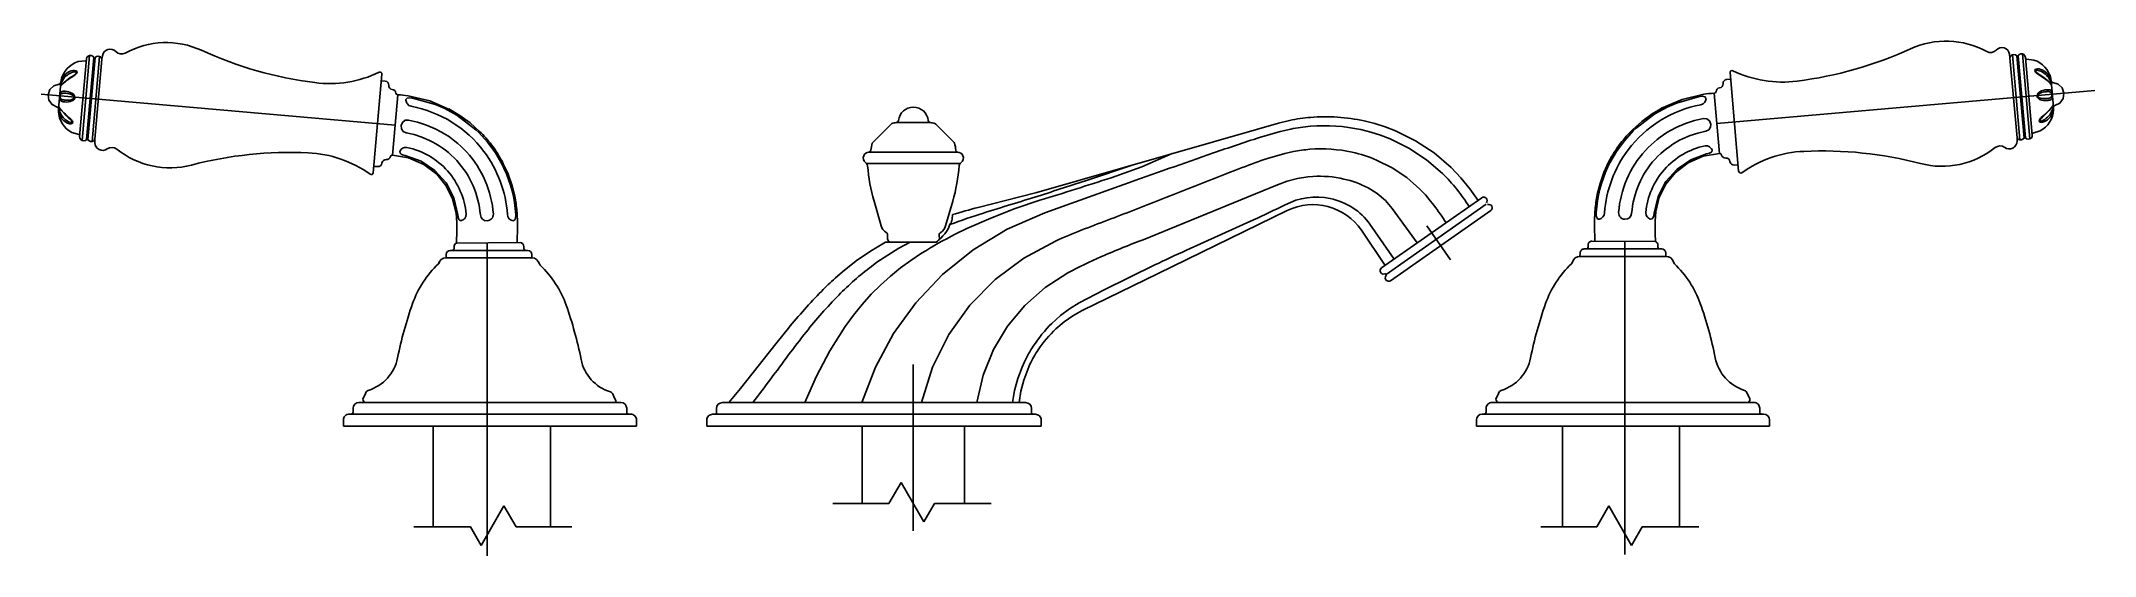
# Model space of a CAD drawing. Extents: x -1215.006 to -1214.48, y 1.005 to 1.137.
import ezdxf

# ---------------------------------------------------------------- set-up
doc = ezdxf.new("R2010")
doc.units = 0
doc.header["$LTSCALE"] = 0.2
doc.header["$MEASUREMENT"] = 0
doc.linetypes.add('AXES', pattern=[0.54, 0.3, -0.08, 0.08, -0.08])
doc.linetypes.add('CONTINU', pattern=[0])
doc.layers.get('0').update_dxf_attribs({"linetype": 'CONTINUOUS'})
doc.layers.add('DECA_EIXOS', color=5, linetype='AXES')

msp = doc.modelspace()

# ---------------------------------------------------------------- linework, layer by layer
at = {"linetype": 'CONTINU'}
for points in [[(-1214.96474, 1.13433, 0.236632), (-1214.98423, 1.13363)], [(-1214.50803, 1.13402, 0.236631), (-1214.52752, 1.13472)], [(-1214.50219, 1.13334, 0.616548), (-1214.5056, 1.1344)], [(-1214.99633, 1.13145, 0.263028), (-1215.00064, 1.12671)], [(-1214.99081, 1.13278, -0.254565), (-1214.9902, 1.13204)], [(-1214.98666, 1.13401, 0.616536), (-1214.99008, 1.13295)], [(-1214.98666, 1.13401, 0.340403), (-1214.98423, 1.13363)], [(-1214.96474, 1.13433, 0.075961), (-1214.93574, 1.12605)], [(-1214.55653, 1.12644, 0.075963), (-1214.52752, 1.13472)], [(-1214.50803, 1.13402, 0.340289), (-1214.5056, 1.1344)], [(-1214.50146, 1.13317, 0.254548), (-1214.50207, 1.13243)], [(-1214.49594, 1.13184, -0.263029), (-1214.49163, 1.1271)], [(-1215.00118, 1.12568, 0.35028), (-1215.00072, 1.1261)], [(-1214.99656, 1.12879, -0.203494), (-1214.99676, 1.1283), (-1214.99714, 1.12796), (-1214.99926, 1.12659, 0.058342), (-1215.00073, 1.12521, -0.303692), (-1215.00063, 1.12569)], [(-1214.99656, 1.12879, 0.247704), (-1214.99686, 1.12911, 0.138959), (-1214.99764, 1.12916, 0.124275), (-1214.99921, 1.12845, 0.216044), (-1215.00063, 1.12569)], [(-1215.00063, 1.12569, -0.179445), (-1214.99906, 1.12798, -0.082261), (-1214.99769, 1.12872, -0.100929), (-1214.99701, 1.12882, -0.296187), (-1214.99679, 1.12867)], [(-1214.99679, 1.12867, -0.21201), (-1214.99692, 1.12836), (-1214.99734, 1.12799, 0.022939), (-1214.9993, 1.12662), (-1215.00054, 1.12551, -0.253657), (-1215.00063, 1.12569)], [(-1214.93574, 1.12605, 0.144582), (-1214.91929, 1.12871)], [(-1214.91858, 1.12822, 0.581324), (-1214.91929, 1.12871)], [(-1214.91682, 1.12538, 0.414186), (-1214.91774, 1.12646)], [(-1214.91682, 1.12538, 0.410651), (-1214.91592, 1.1243)], [(-1214.57636, 1.12469, 0.361389), (-1214.57727, 1.12378)], [(-1214.57636, 1.12469, 0.410598), (-1214.57545, 1.12577)], [(-1214.57452, 1.12685, 0.414501), (-1214.57545, 1.12577)], [(-1214.57297, 1.1291, 0.581051), (-1214.57369, 1.12861)], [(-1214.57297, 1.1291, 0.14459), (-1214.55653, 1.12644)], [(-1214.49571, 1.12918, -0.24769), (-1214.4954, 1.1295, -0.138945), (-1214.49462, 1.12955, -0.124272), (-1214.49305, 1.12884, -0.216042), (-1214.49164, 1.12608)], [(-1214.49571, 1.12918, 0.203492), (-1214.4955, 1.12869), (-1214.49512, 1.12835), (-1214.493, 1.12698, -0.05834), (-1214.49154, 1.1256, 0.303699), (-1214.49164, 1.12608)], [(-1214.49164, 1.12608, 0.179448), (-1214.49321, 1.12837, 0.082265), (-1214.49458, 1.12911, 0.100938), (-1214.49525, 1.12921, 0.296169), (-1214.49548, 1.12906)], [(-1214.49548, 1.12906, 0.211839), (-1214.49535, 1.12875), (-1214.49492, 1.12838, -0.022932), (-1214.49296, 1.12701), (-1214.49173, 1.1259, 0.253682), (-1214.49164, 1.12608)], [(-1214.49108, 1.12607, -0.350454), (-1214.49155, 1.12649)], [(-1215.0017, 1.11981, -0.372162), (-1215.00131, 1.11928)], [(-1214.99768, 1.11595), (-1214.99773, 1.11572), (-1214.99788, 1.11558, -0.157511), (-1214.99854, 1.11554, -0.141242), (-1215.00014, 1.11648, -0.221844), (-1215.00127, 1.1198)], [(-1215.00127, 1.1198, 0.038203), (-1214.99825, 1.11661, -0.138298), (-1214.99789, 1.11606)], [(-1214.99789, 1.11606, -0.571983), (-1214.99814, 1.11584, -0.107215), (-1214.99874, 1.11603, -0.095364), (-1215.00013, 1.11716, -0.081102), (-1215.00092, 1.11843, -0.117098), (-1215.00127, 1.1198)], [(-1214.99768, 1.11595, 0.153667), (-1214.99819, 1.11674, -0.020444), (-1214.99997, 1.11836), (-1215.00127, 1.1198)], [(-1214.99712, 1.12237, -0.316028), (-1214.99787, 1.12137, -0.1221), (-1214.99974, 1.1211, -0.086233), (-1215.00055, 1.12127, -0.154255), (-1215.0009, 1.12154, -0.115217), (-1215.00101, 1.12193), (-1215.00089, 1.12266)], [(-1214.99735, 1.12239, -0.259556), (-1214.99747, 1.12199, -0.138043), (-1214.99807, 1.12168, -0.083274), (-1214.99974, 1.1216, -0.162136), (-1215.0007, 1.12191, -0.303584), (-1215.00089, 1.12266)], [(-1214.99712, 1.12237, 0.238551), (-1214.99788, 1.12335, 0.103511), (-1214.99962, 1.12384, 0.1559), (-1215.0006, 1.1237, 0.173772), (-1215.00089, 1.12328), (-1215.00089, 1.12266)], [(-1215.00089, 1.12266, -0.252859), (-1215.00055, 1.12323, -0.142606), (-1214.99946, 1.12333, -0.08582), (-1214.9979, 1.12295, -0.23789), (-1214.99735, 1.12239)], [(-1214.915, 1.12339, 0.361389), (-1214.91592, 1.1243)], [(-1214.915, 1.12339, 0.3657), (-1214.91454, 1.12294)], [(-1214.91184, 1.12268, 0.023253), (-1214.91454, 1.12294)], [(-1214.91111, 1.12), (-1214.91168, 1.12024), (-1214.91207, 1.12061, -0.130583), (-1214.91243, 1.12153)], [(-1214.8925, 1.10845, 0.186338), (-1214.91111, 1.12)], [(-1214.89057, 1.11016, 0.035817), (-1214.89358, 1.11358), (-1214.89601, 1.11574), (-1214.89866, 1.11766), (-1214.9015, 1.11933)], [(-1214.78262, 1.11979, 0.377121), (-1214.78643, 1.11637)], [(-1214.7788, 1.11637, 0.377125), (-1214.78262, 1.11979)], [(-1214.60169, 1.11055, -0.03582), (-1214.59868, 1.11397), (-1214.59625, 1.11613), (-1214.5936, 1.11805), (-1214.59076, 1.11971)], [(-1214.58116, 1.12039, 0.186338), (-1214.59977, 1.10884)], [(-1214.58116, 1.12039), (-1214.58058, 1.12063), (-1214.5802, 1.121, 0.130583), (-1214.57983, 1.12192)], [(-1214.58043, 1.12307, -0.023251), (-1214.57772, 1.12333)], [(-1214.57772, 1.12333, 0.365554), (-1214.57727, 1.12378)], [(-1214.49515, 1.12276, -0.23973), (-1214.49439, 1.12374, -0.103508), (-1214.49265, 1.12422, -0.155886), (-1214.49166, 1.12409, -0.173758), (-1214.49138, 1.12367), (-1214.49138, 1.12309)], [(-1214.49515, 1.12276, 0.31605), (-1214.49439, 1.12176, 0.122104), (-1214.49252, 1.12149, 0.086233), (-1214.49171, 1.12166, 0.154231), (-1214.49137, 1.12193, 0.115159), (-1214.49125, 1.12232), (-1214.49138, 1.12309)], [(-1214.49492, 1.12278, 0.239241), (-1214.49479, 1.12238, 0.138034), (-1214.4942, 1.12207, 0.083278), (-1214.49253, 1.12199, 0.162149), (-1214.49156, 1.1223, 0.265891), (-1214.49138, 1.12309)], [(-1214.49138, 1.12309, 0.252859), (-1214.49172, 1.12362, 0.142597), (-1214.4928, 1.12372, 0.08582), (-1214.49437, 1.12334, 0.237932), (-1214.49492, 1.12278)], [(-1214.49458, 1.11634), (-1214.49454, 1.11611), (-1214.49439, 1.11597, 0.157508), (-1214.49372, 1.11593, 0.141245), (-1214.49212, 1.11687, 0.221839), (-1214.491, 1.12019)], [(-1214.49458, 1.11634, -0.15366), (-1214.49407, 1.11713, 0.020424), (-1214.4923, 1.11875), (-1214.491, 1.12019)], [(-1214.49437, 1.11645, 0.572002), (-1214.49413, 1.11623, 0.107215), (-1214.49352, 1.11642, 0.095364), (-1214.49214, 1.11755, 0.081107), (-1214.49134, 1.11882, 0.117099), (-1214.491, 1.12019)], [(-1214.491, 1.12019, -0.038202), (-1214.49402, 1.11699, 0.138309), (-1214.49437, 1.11645)], [(-1214.49057, 1.1202, 0.372129), (-1214.49095, 1.11967)], [(-1214.99791, 1.11329, -0.262989), (-1215.00134, 1.1187)], [(-1214.9118, 1.11649), (-1214.90945, 1.11596), (-1214.90716, 1.11521), (-1214.90495, 1.11426), (-1214.90333, 1.11341, -0.077468), (-1214.89693, 1.10831, -0.167434), (-1214.89007, 1.09241)], [(-1214.78694, 1.11585, 0.039277), (-1214.78812, 1.11557)], [(-1214.78694, 1.11585, 0.378995), (-1214.78643, 1.11637)], [(-1214.7788, 1.11637, 0.335934), (-1214.77829, 1.11585)], [(-1214.77829, 1.11585, -0.039277), (-1214.77711, 1.11557)], [(-1214.64506, 1.10434), (-1214.6494, 1.10805), (-1214.65418, 1.11119), (-1214.6593, 1.11373), (-1214.66191, 1.11473), (-1214.66457, 1.11557), (-1214.66727, 1.11625, 0.075026), (-1214.681, 1.11716, 0.030909), (-1214.68636, 1.11639), (-1214.68921, 1.11571), (-1214.69485, 1.1141)], [(-1214.64727, 1.10282), (-1214.65134, 1.10631), (-1214.65582, 1.10927), (-1214.66063, 1.11165), (-1214.66308, 1.11259), (-1214.66559, 1.11338), (-1214.66813, 1.11402, 0.07498), (-1214.68104, 1.11488, 0.030904), (-1214.68608, 1.11417), (-1214.68876, 1.11353), (-1214.69406, 1.11202)], [(-1214.58046, 1.11687), (-1214.58281, 1.11635), (-1214.58511, 1.1156), (-1214.58732, 1.11465), (-1214.58894, 1.1138, 0.077469), (-1214.59533, 1.1087, 0.167433), (-1214.60219, 1.0928)], [(-1214.49435, 1.11368, 0.262984), (-1214.49092, 1.11909)], [(-1214.99271, 1.11102, 0.232451), (-1214.99202, 1.11157)], [(-1214.99202, 1.11072, 0.617383), (-1214.98884, 1.10909)], [(-1214.98638, 1.10903, 0.338536), (-1214.98884, 1.10909)], [(-1214.98638, 1.10903, 0.23787), (-1214.96731, 1.10496)], [(-1214.91397, 1.10847, -0.14146), (-1214.91332, 1.10926), (-1214.91282, 1.10948), (-1214.91218, 1.10949)], [(-1214.8934, 1.09218, 0.167692), (-1214.89943, 1.10609, 0.085432), (-1214.90569, 1.1109), (-1214.90644, 1.11128), (-1214.90836, 1.1121), (-1214.91035, 1.11274), (-1214.9124, 1.1132)], [(-1214.89703, 1.09241, 0.159656), (-1214.90178, 1.10344, 0.160062), (-1214.91218, 1.10949)], [(-1214.88434, 1.09233, 0.094591), (-1214.88735, 1.10414), (-1214.88784, 1.10513), (-1214.88954, 1.10807), (-1214.89155, 1.11081), (-1214.89382, 1.11333)], [(-1214.88402, 1.0851), (-1214.88391, 1.08921, 0.023709), (-1214.88405, 1.09319, 0.02867), (-1214.8846, 1.09701), (-1214.88532, 1.09986), (-1214.88629, 1.10263), (-1214.88752, 1.1053, 0.044314), (-1214.89057, 1.11016)], [(-1214.79397, 1.10827, 0.386883), (-1214.79349, 1.10873)], [(-1214.79313, 1.11056, 0.060241), (-1214.79349, 1.10873)], [(-1214.77175, 1.10873, 0.060237), (-1214.7721, 1.11056)], [(-1214.77175, 1.10873, 0.3856), (-1214.77136, 1.10827)], [(-1214.72879, 1.1, -0.00167), (-1214.70583, 1.10805, -0.006659), (-1214.69406, 1.11202)], [(-1214.65301, 1.09881), (-1214.65637, 1.10178), (-1214.6601, 1.10426), (-1214.66412, 1.10625, 0.044983), (-1214.67037, 1.10824, 0.07456), (-1214.68115, 1.10899, 0.030869), (-1214.68536, 1.10841), (-1214.6876, 1.10789), (-1214.69202, 1.10665)], [(-1214.60825, 1.08549), (-1214.60835, 1.08959, -0.023709), (-1214.60821, 1.09357, -0.02867), (-1214.60766, 1.0974), (-1214.60695, 1.10025), (-1214.60597, 1.10302), (-1214.60475, 1.10569, -0.044314), (-1214.60169, 1.11055)], [(-1214.60792, 1.09272, -0.094591), (-1214.60491, 1.10453), (-1214.60443, 1.10552), (-1214.60272, 1.10846), (-1214.60072, 1.1112), (-1214.59844, 1.11372)], [(-1214.59977, 1.10884, 0.144829), (-1214.60579, 1.09271)], [(-1214.59886, 1.09256, -0.167692), (-1214.59284, 1.10648, -0.085431), (-1214.58658, 1.11129), (-1214.58582, 1.11167), (-1214.5839, 1.11249), (-1214.58191, 1.11313), (-1214.57987, 1.11359)], [(-1214.59523, 1.0928, -0.159657), (-1214.59048, 1.10383, -0.160061), (-1214.58009, 1.10988)], [(-1214.57829, 1.10886, 0.141444), (-1214.57894, 1.10965), (-1214.57945, 1.10987), (-1214.58009, 1.10988)], [(-1214.52495, 1.10535, 0.237864), (-1214.50588, 1.10942)], [(-1214.50342, 1.10948, 0.338503), (-1214.50588, 1.10942)], [(-1214.50342, 1.10948, 0.616539), (-1214.50024, 1.11111)], [(-1214.49955, 1.11141, -0.232471), (-1214.50025, 1.11196)], [(-1214.93746, 1.10809, 0.075714), (-1214.96731, 1.10496)], [(-1214.92158, 1.1026, 0.1459), (-1214.93746, 1.10809)], [(-1214.91965, 1.10455, 0.410943), (-1214.91856, 1.10546)], [(-1214.91748, 1.10637, 0.410641), (-1214.91856, 1.10546)], [(-1214.91748, 1.10637, 0.365237), (-1214.91642, 1.10712)], [(-1214.9159, 1.1075, 0.364707), (-1214.91642, 1.10712)], [(-1214.9126, 1.1074), (-1214.91331, 1.10761, -0.130403), (-1214.91389, 1.10796)], [(-1214.88647, 1.09232, 0.144829), (-1214.8925, 1.10845)], [(-1214.79531, 1.10734, 0.337008), (-1214.79487, 1.10559)], [(-1214.79397, 1.10827, 0.293637), (-1214.79531, 1.10734)], [(-1214.79432, 1.10478, 0.215183), (-1214.79461, 1.10537)], [(-1214.79432, 1.10478, 0.052263), (-1214.79268, 1.09569)], [(-1214.77255, 1.09569, 0.052388), (-1214.77091, 1.10481)], [(-1214.76992, 1.10734, 0.311619), (-1214.77136, 1.10827)], [(-1214.77067, 1.10533, 0.184567), (-1214.77091, 1.10481)], [(-1214.77036, 1.10559, 0.332293), (-1214.76992, 1.10734)], [(-1214.75065, 1.097, -0.004667), (-1214.73779, 1.10116), (-1214.72667, 1.10496)], [(-1214.71644, 1.1079), (-1214.72413, 1.10454), (-1214.732, 1.10172, -0.004746), (-1214.75025, 1.09595)], [(-1214.69202, 1.10665, 0.010682), (-1214.69849, 1.1043, 0.002315), (-1214.72624, 1.09338)], [(-1214.57967, 1.10779), (-1214.57895, 1.108, 0.130417), (-1214.57837, 1.10835)], [(-1214.57585, 1.10751, 0.364793), (-1214.57637, 1.10789)], [(-1214.57585, 1.10751, 0.365083), (-1214.57479, 1.10675)], [(-1214.5737, 1.10585, 0.410611), (-1214.57479, 1.10675)], [(-1214.5737, 1.10585, 0.410599), (-1214.57262, 1.10494)], [(-1214.5548, 1.10847, 0.1459), (-1214.57069, 1.10299)], [(-1214.52495, 1.10535, 0.075715), (-1214.5548, 1.10847)], [(-1214.92158, 1.1026, 0.58137), (-1214.92079, 1.10297)], [(-1214.68947, 1.09991), (-1214.68696, 1.10081), (-1214.68438, 1.10149), (-1214.68174, 1.10193), (-1214.68042, 1.10205, -0.071692), (-1214.67249, 1.10139, -0.066144), (-1214.66626, 1.09911), (-1214.66395, 1.09768), (-1214.66187, 1.09592), (-1214.6601, 1.09385)], [(-1214.64635, 1.09018, 0.021339), (-1214.64943, 1.09467, 0.029808), (-1214.65301, 1.09881)], [(-1214.64041, 1.09434, 0.021328), (-1214.6436, 1.09876, 0.029799), (-1214.64727, 1.10282)], [(-1214.57148, 1.10336, 0.581397), (-1214.57069, 1.10299)], [(-1214.81038, 1.04418), (-1214.80739, 1.0509), (-1214.80397, 1.05744), (-1214.80003, 1.06368), (-1214.79795, 1.06653), (-1214.79574, 1.06927), (-1214.79338, 1.07189), (-1214.79101, 1.07426), (-1214.78851, 1.07651), (-1214.78591, 1.07863), (-1214.78326, 1.08057), (-1214.78052, 1.08239, -0.026148), (-1214.77189, 1.08725), (-1214.7689, 1.0887), (-1214.76281, 1.0914), (-1214.75659, 1.09382), (-1214.75025, 1.09595)], [(-1214.77327, 1.08972, -0.012416), (-1214.76466, 1.09268, -0.003542), (-1214.75065, 1.097)], [(-1214.77262, 1.09227, -0.009621), (-1214.76607, 1.09411), (-1214.7554, 1.09679), (-1214.75102, 1.09796)], [(-1214.72624, 1.09338, 0.004096), (-1214.73965, 1.08827, 0.010206), (-1214.74624, 1.08552)], [(-1214.68752, 1.09476, -0.006822), (-1214.69563, 1.09093), (-1214.71273, 1.08317, 0.004109), (-1214.72087, 1.0794)], [(-1214.68752, 1.09476, -0.177528), (-1214.67595, 1.09639, -0.091093), (-1214.67019, 1.09401, -0.096928), (-1214.66582, 1.08983)], [(-1214.668, 1.08828, 0.373012), (-1214.68699, 1.09333)], [(-1214.63603, 1.09531, 0.863397), (-1214.63722, 1.09657)], [(-1214.63492, 1.0933, 0.863339), (-1214.6357, 1.09484)], [(-1214.59269, 1.09308), (-1214.59285, 1.09059, 0.01598), (-1214.59274, 1.0854)], [(-1214.89958, 1.0927), (-1214.89942, 1.0902, -0.015977), (-1214.89953, 1.08501)], [(-1214.89865, 1.09079, -0.166179), (-1214.89899, 1.09132, -0.051408), (-1214.89916, 1.09223)], [(-1214.89703, 1.09241), (-1214.89712, 1.09178), (-1214.8974, 1.0913, -0.139495), (-1214.89826, 1.09074)], [(-1214.89168, 1.09071, -0.394474), (-1214.8934, 1.09218)], [(-1214.89168, 1.09071, 0.429785), (-1214.89007, 1.09241)], [(-1214.88511, 1.09071, -0.345352), (-1214.88647, 1.09232)], [(-1214.88479, 1.09074, 0.197187), (-1214.88443, 1.09128, 0.082199), (-1214.88434, 1.09233)], [(-1214.79086, 1.08942, 0.181122), (-1214.78961, 1.08774)], [(-1214.78923, 1.08703, 0.268699), (-1214.78961, 1.08774)], [(-1214.77677, 1.08526, 0.053263), (-1214.77454, 1.0874, 0.094461), (-1214.77327, 1.08972)], [(-1214.77562, 1.08774, 0.268738), (-1214.776, 1.08703)], [(-1214.77562, 1.08774, 0.181118), (-1214.77437, 1.08942)], [(-1214.77327, 1.08972, 0.081907), (-1214.77279, 1.09075, 0.070115), (-1214.77262, 1.09227)], [(-1214.60747, 1.09113, -0.197187), (-1214.60784, 1.09167, -0.082199), (-1214.60792, 1.09272)], [(-1214.60716, 1.0911, 0.345352), (-1214.60579, 1.09271)], [(-1214.60058, 1.0911, -0.429785), (-1214.60219, 1.0928)], [(-1214.60058, 1.0911, 0.394469), (-1214.59886, 1.09256)], [(-1214.59523, 1.0928), (-1214.59515, 1.09217), (-1214.59487, 1.09169, 0.139495), (-1214.59401, 1.09113)], [(-1214.59361, 1.09118, 0.166179), (-1214.59328, 1.09171, 0.051408), (-1214.59311, 1.09262)], [(-1214.90111, 1.0831, 0.414212), (-1214.90211, 1.0821)], [(-1214.90061, 1.0831, 0.414257), (-1214.90011, 1.0836)], [(-1214.89953, 1.08501, 0.31848), (-1214.90011, 1.0841)], [(-1214.88224, 1.0841, 0.414207), (-1214.88324, 1.0851)], [(-1214.88224, 1.0836, 0.414194), (-1214.88174, 1.0831)], [(-1214.88024, 1.0821, 0.414176), (-1214.88124, 1.0831)], [(-1214.78978, 1.08526), (-1214.79361, 1.08296), (-1214.79728, 1.08041), (-1214.80078, 1.07763), (-1214.80262, 1.07602, 0.013744), (-1214.80615, 1.07264, 0.023068), (-1214.8146, 1.06321), (-1214.81784, 1.05922), (-1214.82685, 1.04782), (-1214.82983, 1.04418)], [(-1214.82365, 1.04418, 0.003795), (-1214.81461, 1.05631, -0.007952), (-1214.81005, 1.06221, -0.026434), (-1214.80172, 1.07166, -0.036261), (-1214.79336, 1.07903), (-1214.79194, 1.08007), (-1214.78919, 1.08194), (-1214.78635, 1.08366), (-1214.78343, 1.08526)], [(-1214.78923, 1.08612, 0.414054), (-1214.78837, 1.08526)], [(-1214.77604, 1.08586, 0.076703), (-1214.7759, 1.086)], [(-1214.7759, 1.086, 0.040164), (-1214.77457, 1.08736)], [(-1214.72342, 1.08602, 0.012409), (-1214.73452, 1.08153, 0.020998), (-1214.74311, 1.07736)], [(-1214.61102, 1.08349, 0.414215), (-1214.61202, 1.08249)], [(-1214.61052, 1.08349, 0.414218), (-1214.61002, 1.08399)], [(-1214.60902, 1.08549, 0.414221), (-1214.61002, 1.08449)], [(-1214.59215, 1.08449, 0.318466), (-1214.59274, 1.0854)], [(-1214.59215, 1.08399, 0.414217), (-1214.59165, 1.08349)], [(-1214.59015, 1.08249, 0.414212), (-1214.59115, 1.08349)], [(-1214.90412, 1.07969, 0.118689), (-1214.91075, 1.06949)], [(-1214.90218, 1.08121, 0.34498), (-1214.90412, 1.07969)], [(-1214.8783, 1.07969, 0.344943), (-1214.88024, 1.08121)], [(-1214.87144, 1.0691, 0.118631), (-1214.87807, 1.0793)], [(-1214.66282, 1.07865, 0.371967), (-1214.6631, 1.07754)], [(-1214.61426, 1.07969, 0.118631), (-1214.62089, 1.06949)], [(-1214.61209, 1.0816, 0.345444), (-1214.61403, 1.08008)], [(-1214.58815, 1.08008, 0.344962), (-1214.59009, 1.0816)], [(-1214.58129, 1.06949, 0.118689), (-1214.58792, 1.07969)], [(-1214.6617, 1.07699, 0.330727), (-1214.66204, 1.0771)], [(-1214.66171, 1.07663, 0.866078), (-1214.66052, 1.07537)], [(-1214.66171, 1.07663, 0.330883), (-1214.6617, 1.07699)], [(-1214.91075, 1.06949, 0.035653), (-1214.91457, 1.05562)], [(-1214.86762, 1.05523, 0.035652), (-1214.87144, 1.0691)], [(-1214.74017, 1.06972), (-1214.74267, 1.06819), (-1214.74501, 1.06642), (-1214.74718, 1.06445, 0.053621), (-1214.75194, 1.05863, 0.032988), (-1214.75418, 1.05464), (-1214.75481, 1.05324), (-1214.75591, 1.0503), (-1214.75673, 1.04727), (-1214.75728, 1.04418)], [(-1214.75556, 1.04418), (-1214.75511, 1.04708), (-1214.75437, 1.04992), (-1214.75337, 1.05268), (-1214.75278, 1.05399, -0.035427), (-1214.75067, 1.0577, -0.057592), (-1214.74615, 1.06304), (-1214.74406, 1.06483), (-1214.74181, 1.06641), (-1214.73941, 1.06775)], [(-1214.62089, 1.06949, 0.035652), (-1214.62471, 1.05562)], [(-1214.57747, 1.05562, 0.035653), (-1214.58129, 1.06949)], [(-1214.92206, 1.04729, 0.27463), (-1214.91457, 1.05562)], [(-1214.86762, 1.05523, 0.274511), (-1214.86013, 1.0469)], [(-1214.6322, 1.04729, 0.27451), (-1214.62471, 1.05562)], [(-1214.57747, 1.05562, 0.274632), (-1214.56998, 1.04729)], [(-1214.92206, 1.04729, 0.279914), (-1214.92274, 1.04651)], [(-1214.85945, 1.04612, 0.279917), (-1214.86013, 1.0469)], [(-1214.6322, 1.04729, 0.279917), (-1214.63288, 1.04651)], [(-1214.5693, 1.04651, 0.279913), (-1214.56998, 1.04729)], [(-1214.92695, 1.04122, 0.414216), (-1214.92845, 1.03972)], [(-1214.92645, 1.04122, 0.414216), (-1214.92595, 1.04172)], [(-1214.92445, 1.04421, 0.414213), (-1214.92595, 1.04271)], [(-1214.92345, 1.0451, 0.282782), (-1214.9229, 1.04421)], [(-1214.85887, 1.04421, 0.130895), (-1214.85874, 1.04471)], [(-1214.85595, 1.04271, 0.414213), (-1214.85745, 1.04421)], [(-1214.85595, 1.04172, 0.414216), (-1214.85545, 1.04122)], [(-1214.85345, 1.03972, 0.414216), (-1214.85495, 1.04122)], [(-1214.83398, 1.04118, 0.414843), (-1214.83548, 1.03968)], [(-1214.83348, 1.04118, 0.414212), (-1214.83298, 1.04168)], [(-1214.83148, 1.04418, 0.414213), (-1214.83298, 1.04268)], [(-1214.7524, 1.04268, 0.41421), (-1214.7539, 1.04418)], [(-1214.7524, 1.04168, 0.415328), (-1214.7519, 1.04118)], [(-1214.7499, 1.03968, 0.414217), (-1214.7514, 1.04118)], [(-1214.63709, 1.04122, 0.414212), (-1214.63859, 1.03972)], [(-1214.63659, 1.04122, 0.414201), (-1214.63609, 1.04172)], [(-1214.63459, 1.04421, 0.414215), (-1214.63609, 1.04271)], [(-1214.63359, 1.0451, 0.279327), (-1214.63305, 1.04421)], [(-1214.56914, 1.04421, 0.282782), (-1214.56859, 1.0451)], [(-1214.56609, 1.04271, 0.414216), (-1214.56759, 1.04421)], [(-1214.56609, 1.04172, 0.414192), (-1214.56559, 1.04122)], [(-1214.56359, 1.03972, 0.41421), (-1214.56509, 1.04122)]]:
    msp.add_lwpolyline(points, format="xyb", dxfattribs=at)
for points in [[(-1214.99633, 1.13145), (-1214.99441, 1.13163)], [(-1214.99591, 1.11225), (-1214.99417, 1.13212)], [(-1214.99528, 1.11124), (-1214.99338, 1.13301)], [(-1214.99441, 1.13163), (-1214.99419, 1.13185)], [(-1214.99417, 1.13212), (-1214.99404, 1.13253), (-1214.99376, 1.13283), (-1214.99338, 1.13301)], [(-1214.99413, 1.11151), (-1214.99229, 1.13251)], [(-1214.9938, 1.11148), (-1214.99196, 1.13248)], [(-1214.99338, 1.13301), (-1214.99295, 1.133), (-1214.99257, 1.13282), (-1214.99229, 1.13251)], [(-1214.99271, 1.11102), (-1214.99081, 1.13278)], [(-1214.99229, 1.13254), (-1214.99213, 1.13243)], [(-1214.99202, 1.11157), (-1214.9902, 1.13204)], [(-1214.99196, 1.13248), (-1214.99163, 1.13275), (-1214.99122, 1.13285), (-1214.99081, 1.13278)], [(-1214.9902, 1.13204), (-1214.99008, 1.13295)], [(-1214.50207, 1.13243), (-1214.50219, 1.13334)], [(-1214.50025, 1.11196), (-1214.50207, 1.13243)], [(-1214.5003, 1.13287), (-1214.50064, 1.13313), (-1214.50104, 1.13324), (-1214.50146, 1.13317)], [(-1214.49955, 1.11141), (-1214.50146, 1.13317)], [(-1214.49847, 1.11187), (-1214.5003, 1.13287)], [(-1214.49997, 1.13293), (-1214.50013, 1.13282)], [(-1214.49889, 1.13339), (-1214.49932, 1.13339), (-1214.4997, 1.13321), (-1214.49997, 1.13289)], [(-1214.49813, 1.1119), (-1214.49997, 1.13289)], [(-1214.4981, 1.13251), (-1214.49823, 1.13291), (-1214.49851, 1.13322), (-1214.49889, 1.13339)], [(-1214.49698, 1.11163), (-1214.49889, 1.13339)], [(-1214.49636, 1.11264), (-1214.4981, 1.13251)], [(-1214.49786, 1.13202), (-1214.49807, 1.13223)], [(-1214.49594, 1.13184), (-1214.49786, 1.13202)], [(-1215.004, 1.12297), (-1215.00354, 1.12431), (-1215.00253, 1.12527), (-1215.00118, 1.12568)], [(-1215.00131, 1.11928), (-1215.00072, 1.1261)], [(-1215.00074, 1.1259), (-1215.00064, 1.12671)], [(-1215.00074, 1.1259), (-1215.00072, 1.1261)], [(-1215.00072, 1.1261), (-1215.00064, 1.12671)], [(-1215.00053, 1.12717), (-1215.00036, 1.12766)], [(-1214.92079, 1.10297), (-1214.91858, 1.12822)], [(-1214.91872, 1.12655), (-1214.91774, 1.12646)], [(-1214.57354, 1.12694), (-1214.57452, 1.12685)], [(-1214.57148, 1.10336), (-1214.57369, 1.12861)], [(-1214.49173, 1.12756), (-1214.4919, 1.12805)], [(-1214.49155, 1.12649), (-1214.49163, 1.1271)], [(-1214.49153, 1.12629), (-1214.49163, 1.1271)], [(-1214.49095, 1.11967), (-1214.49155, 1.12649)], [(-1214.49153, 1.12629), (-1214.49155, 1.12649)], [(-1214.48826, 1.12336), (-1214.48873, 1.1247), (-1214.48973, 1.12566), (-1214.49108, 1.12607)], [(-1215.004, 1.12297), (-1215.00378, 1.12157), (-1215.00296, 1.12045), (-1215.0017, 1.11981)], [(-1215.00134, 1.1187), (-1215.00131, 1.11928)], [(-1215.00129, 1.11951), (-1215.00126, 1.11911)], [(-1215.00127, 1.1198), (-1215.00081, 1.11938)], [(-1214.91522, 1.11519), (-1214.91454, 1.12294)], [(-1214.91243, 1.12153), (-1214.91242, 1.12173)], [(-1214.91073, 1.1221), (-1214.91152, 1.12216), (-1214.91215, 1.12204), (-1214.91242, 1.12173)], [(-1214.89632, 1.11599), (-1214.90108, 1.1191), (-1214.90631, 1.12137), (-1214.91184, 1.12268)], [(-1214.91073, 1.1221), (-1214.90484, 1.12044)], [(-1214.90484, 1.12044), (-1214.90246, 1.11943)], [(-1214.90246, 1.11943), (-1214.89938, 1.1177)], [(-1214.59594, 1.11638), (-1214.59119, 1.11949), (-1214.58596, 1.12176), (-1214.58043, 1.12307)], [(-1214.5898, 1.11981), (-1214.59289, 1.11809)], [(-1214.58742, 1.12083), (-1214.5898, 1.11981)], [(-1214.58153, 1.12249), (-1214.58742, 1.12083)], [(-1214.58153, 1.12249), (-1214.58075, 1.12255), (-1214.58011, 1.12243), (-1214.57984, 1.12212)], [(-1214.57983, 1.12192), (-1214.57984, 1.12212)], [(-1214.57705, 1.11561), (-1214.57772, 1.12333)], [(-1214.491, 1.12019), (-1214.49145, 1.11977)], [(-1214.49097, 1.1199), (-1214.49101, 1.11949)], [(-1214.49092, 1.11909), (-1214.49095, 1.11967)], [(-1214.48826, 1.12336), (-1214.48849, 1.12196), (-1214.48931, 1.12084), (-1214.49057, 1.1202)], [(-1214.99871, 1.11706), (-1214.99825, 1.11661)], [(-1214.9159, 1.1075), (-1214.91522, 1.11519)], [(-1214.91367, 1.1151), (-1214.91335, 1.11587), (-1214.91263, 1.11641), (-1214.9118, 1.11649)], [(-1214.9124, 1.1132), (-1214.91313, 1.11355), (-1214.91361, 1.11427), (-1214.91367, 1.1151)], [(-1214.89938, 1.1177), (-1214.89452, 1.11398)], [(-1214.89452, 1.11398), (-1214.89382, 1.11333)], [(-1214.79301, 1.11076), (-1214.78832, 1.11545)], [(-1214.78812, 1.11557), (-1214.78832, 1.11545)], [(-1214.78694, 1.11585), (-1214.77829, 1.11585)], [(-1214.77711, 1.11557), (-1214.77691, 1.11545)], [(-1214.77691, 1.11545), (-1214.77222, 1.11076)], [(-1214.75102, 1.09796), (-1214.69485, 1.1141)], [(-1214.59774, 1.11436), (-1214.59844, 1.11372)], [(-1214.59289, 1.11809), (-1214.59774, 1.11436)], [(-1214.5786, 1.11546), (-1214.57892, 1.11626), (-1214.57963, 1.1168), (-1214.58046, 1.11687)], [(-1214.57987, 1.11359), (-1214.57914, 1.11394), (-1214.57866, 1.11465), (-1214.5786, 1.11546)], [(-1214.57637, 1.10789), (-1214.57705, 1.11561)], [(-1214.49356, 1.11745), (-1214.49402, 1.11699)], [(-1214.99791, 1.11329), (-1214.99606, 1.11274)], [(-1214.99606, 1.11274), (-1214.99588, 1.11253)], [(-1214.99591, 1.11225), (-1214.99585, 1.11183), (-1214.99563, 1.11148), (-1214.99528, 1.11124)], [(-1214.99528, 1.11124), (-1214.99486, 1.11117), (-1214.99445, 1.11128), (-1214.99396, 1.11159)], [(-1214.99413, 1.11151), (-1214.99396, 1.11159)], [(-1214.99396, 1.11159), (-1214.99351, 1.11119), (-1214.99313, 1.11102), (-1214.99271, 1.11102)], [(-1214.99202, 1.11072), (-1214.99202, 1.11157)], [(-1214.79301, 1.11076), (-1214.79313, 1.11056)], [(-1214.77222, 1.11076), (-1214.7721, 1.11056)], [(-1214.57829, 1.10886), (-1214.57837, 1.10835)], [(-1214.50024, 1.11111), (-1214.50025, 1.11196)], [(-1214.49831, 1.11198), (-1214.49875, 1.11158), (-1214.49913, 1.11141), (-1214.49955, 1.11141)], [(-1214.49831, 1.11198), (-1214.49847, 1.11187)], [(-1214.49698, 1.11163), (-1214.49741, 1.11156), (-1214.49781, 1.11167), (-1214.49831, 1.11198)], [(-1214.49636, 1.11264), (-1214.49642, 1.11222), (-1214.49664, 1.11187), (-1214.49698, 1.11163)], [(-1214.49621, 1.11313), (-1214.49638, 1.11291)], [(-1214.49435, 1.11368), (-1214.49621, 1.11313)], [(-1214.92064, 1.10463), (-1214.91965, 1.10455)], [(-1214.89958, 1.0927), (-1214.90048, 1.09633), (-1214.90214, 1.09968), (-1214.90452, 1.10259), (-1214.90786, 1.10514), (-1214.91174, 1.10683), (-1214.9159, 1.1075)], [(-1214.91397, 1.10847), (-1214.91389, 1.10796)], [(-1214.89916, 1.09223), (-1214.90017, 1.09655), (-1214.90218, 1.10038), (-1214.90502, 1.10356), (-1214.90855, 1.10594), (-1214.9126, 1.1074)], [(-1214.88782, 1.10514), (-1214.88734, 1.10411)], [(-1214.79487, 1.10559), (-1214.79461, 1.10537)], [(-1214.79461, 1.10537), (-1214.77067, 1.10533)], [(-1214.79397, 1.10827), (-1214.77136, 1.10827)], [(-1214.77036, 1.10559), (-1214.77067, 1.10533)], [(-1214.63814, 1.09593), (-1214.64025, 1.09889), (-1214.64254, 1.10172), (-1214.64506, 1.10434)], [(-1214.60444, 1.10553), (-1214.60493, 1.1045)], [(-1214.59311, 1.09262), (-1214.5921, 1.09694), (-1214.59009, 1.10077), (-1214.58724, 1.10395), (-1214.58371, 1.10633), (-1214.57967, 1.10779)], [(-1214.59269, 1.09308), (-1214.59179, 1.09672), (-1214.59012, 1.10007), (-1214.58774, 1.10298), (-1214.5844, 1.10553), (-1214.58053, 1.10722), (-1214.57637, 1.10789)], [(-1214.57162, 1.10502), (-1214.57262, 1.10494)], [(-1214.72879, 1.1), (-1214.74902, 1.09276)], [(-1214.68947, 1.09991), (-1214.71721, 1.08853), (-1214.72342, 1.08602)], [(-1214.79268, 1.09569), (-1214.79086, 1.08942)], [(-1214.77437, 1.08942), (-1214.77255, 1.09569)], [(-1214.72003, 1.07721), (-1214.68699, 1.09333)], [(-1214.66282, 1.07865), (-1214.63722, 1.09657)], [(-1214.6617, 1.07699), (-1214.63604, 1.09496)], [(-1214.66052, 1.07537), (-1214.63492, 1.0933)], [(-1214.6601, 1.09385), (-1214.65369, 1.08504)], [(-1214.89865, 1.09079), (-1214.89826, 1.09074)], [(-1214.88511, 1.09071), (-1214.88479, 1.09074)], [(-1214.74902, 1.09276), (-1214.75862, 1.08855), (-1214.76736, 1.08323), (-1214.77518, 1.07692), (-1214.78199, 1.06974), (-1214.78773, 1.06182), (-1214.79234, 1.05326), (-1214.79576, 1.04418)], [(-1214.77373, 1.08863), (-1214.77327, 1.08972)], [(-1214.668, 1.08828), (-1214.6619, 1.07929)], [(-1214.66582, 1.08983), (-1214.65963, 1.08088)], [(-1214.60716, 1.0911), (-1214.60747, 1.09113)], [(-1214.59361, 1.09118), (-1214.59401, 1.09113)], [(-1214.90111, 1.0831), (-1214.88124, 1.0831)], [(-1214.90011, 1.0836), (-1214.90011, 1.0841)], [(-1214.89953, 1.08501), (-1214.88324, 1.0851)], [(-1214.88224, 1.0836), (-1214.88224, 1.0841)], [(-1214.78978, 1.08526), (-1214.78102, 1.08526)], [(-1214.78923, 1.08612), (-1214.78923, 1.08703)], [(-1214.77677, 1.08526), (-1214.78102, 1.08526)], [(-1214.78053, 1.04418), (-1214.77771, 1.05326), (-1214.77354, 1.0616), (-1214.76817, 1.06911), (-1214.76173, 1.07566), (-1214.75438, 1.08116), (-1214.74624, 1.08552)], [(-1214.7759, 1.086), (-1214.776, 1.08703)], [(-1214.61209, 1.0816), (-1214.61202, 1.08249)], [(-1214.59115, 1.08349), (-1214.61102, 1.08349)], [(-1214.61002, 1.08399), (-1214.61002, 1.08449)], [(-1214.59274, 1.0854), (-1214.60902, 1.08549)], [(-1214.59215, 1.08399), (-1214.59215, 1.08449)], [(-1214.59009, 1.0816), (-1214.59015, 1.08249)], [(-1214.90389, 1.08008), (-1214.90412, 1.07969)], [(-1214.90218, 1.08121), (-1214.90211, 1.0821)], [(-1214.90218, 1.08121), (-1214.9017, 1.08121)], [(-1214.9017, 1.08121), (-1214.88024, 1.08121)], [(-1214.88024, 1.08121), (-1214.88024, 1.0821)], [(-1214.87807, 1.0793), (-1214.8783, 1.07969)], [(-1214.76636, 1.04418), (-1214.76477, 1.0512), (-1214.76212, 1.05775), (-1214.75854, 1.06373), (-1214.7541, 1.06904), (-1214.74893, 1.07361), (-1214.74311, 1.07736)], [(-1214.72087, 1.0794), (-1214.73378, 1.07303), (-1214.74017, 1.06972)], [(-1214.73941, 1.06775), (-1214.72003, 1.07721)], [(-1214.66204, 1.0771), (-1214.66246, 1.07707), (-1214.66283, 1.07723), (-1214.6631, 1.07754)], [(-1214.61426, 1.07969), (-1214.61403, 1.08008)], [(-1214.59057, 1.0816), (-1214.61209, 1.0816)], [(-1214.59009, 1.0816), (-1214.59057, 1.0816)], [(-1214.58815, 1.08008), (-1214.58792, 1.07969)], [(-1214.92306, 1.04589), (-1214.92345, 1.0451)], [(-1214.92274, 1.04651), (-1214.92306, 1.04589)], [(-1214.85913, 1.0455), (-1214.85945, 1.04612)], [(-1214.63359, 1.0451), (-1214.6332, 1.04589)], [(-1214.6332, 1.04589), (-1214.63288, 1.04651)], [(-1214.5693, 1.04651), (-1214.56898, 1.04589)], [(-1214.56898, 1.04589), (-1214.56859, 1.0451)], [(-1214.85495, 1.04122), (-1214.92695, 1.04122)], [(-1214.92595, 1.04172), (-1214.92595, 1.04271)], [(-1214.85745, 1.04421), (-1214.92445, 1.04421)], [(-1214.85874, 1.04471), (-1214.85913, 1.0455)], [(-1214.85595, 1.04172), (-1214.85595, 1.04271)], [(-1214.83398, 1.04118), (-1214.7514, 1.04118)], [(-1214.83298, 1.04168), (-1214.83298, 1.04268)], [(-1214.83148, 1.04418), (-1214.7539, 1.04418)], [(-1214.7524, 1.04168), (-1214.7524, 1.04268)], [(-1214.63709, 1.04122), (-1214.56509, 1.04122)], [(-1214.63609, 1.04172), (-1214.63609, 1.04271)], [(-1214.63459, 1.04421), (-1214.56759, 1.04421)], [(-1214.56609, 1.04172), (-1214.56609, 1.04271)], [(-1214.92845, 1.03818), (-1214.92845, 1.03972)], [(-1214.85345, 1.03818), (-1214.92845, 1.03818)], [(-1214.90545, 1.01236), (-1214.90545, 1.03818)], [(-1214.87545, 1.01236), (-1214.87545, 1.03818)], [(-1214.85345, 1.03818), (-1214.85345, 1.03972)], [(-1214.83548, 1.03818), (-1214.83548, 1.03968)], [(-1214.83548, 1.03818), (-1214.7499, 1.03818)], [(-1214.79569, 1.01836), (-1214.79569, 1.03818)], [(-1214.76954, 1.01836), (-1214.76954, 1.03818)], [(-1214.7499, 1.03818), (-1214.7499, 1.03968)], [(-1214.63859, 1.03818), (-1214.63859, 1.03972)], [(-1214.63859, 1.03818), (-1214.56359, 1.03818)], [(-1214.61659, 1.01236), (-1214.61659, 1.03818)], [(-1214.58659, 1.01236), (-1214.58659, 1.03818)], [(-1214.56359, 1.03818), (-1214.56359, 1.03972)]]:
    msp.add_lwpolyline(points, dxfattribs=at)
at = {"layer": 'DECA_EIXOS'}
for points in [[(-1215.00578, 1.12313), (-1214.91522, 1.11519)], [(-1214.48034, 1.12405), (-1214.57705, 1.11561)], [(-1214.65129, 1.08942), (-1214.64519, 1.08072)], [(-1214.89168, 1.00493), (-1214.89168, 1.0851)], [(-1214.60059, 1.00532), (-1214.60059, 1.08549)], [(-1214.78269, 1.01132), (-1214.78269, 1.05391)], [(-1214.78886, 1.01836), (-1214.78578, 1.02371)], [(-1214.77996, 1.01363), (-1214.78578, 1.02371)], [(-1214.89318, 1.00763), (-1214.88736, 1.01771)], [(-1214.88427, 1.01236), (-1214.88736, 1.01771)], [(-1214.80318, 1.01836), (-1214.78886, 1.01836)], [(-1214.77996, 1.01363), (-1214.77722, 1.01836)], [(-1214.77722, 1.01836), (-1214.76273, 1.01836)], [(-1214.60777, 1.01236), (-1214.60468, 1.01771)], [(-1214.59886, 1.00763), (-1214.60468, 1.01771)], [(-1214.89591, 1.01236), (-1214.9104, 1.01236)], [(-1214.89318, 1.00763), (-1214.89591, 1.01236)], [(-1214.86996, 1.01236), (-1214.88427, 1.01236)], [(-1214.62208, 1.01236), (-1214.60777, 1.01236)], [(-1214.59886, 1.00763), (-1214.59613, 1.01236)], [(-1214.59613, 1.01236), (-1214.58164, 1.01236)]]:
    msp.add_lwpolyline(points, dxfattribs=at)

doc.saveas('drawing.dxf')
